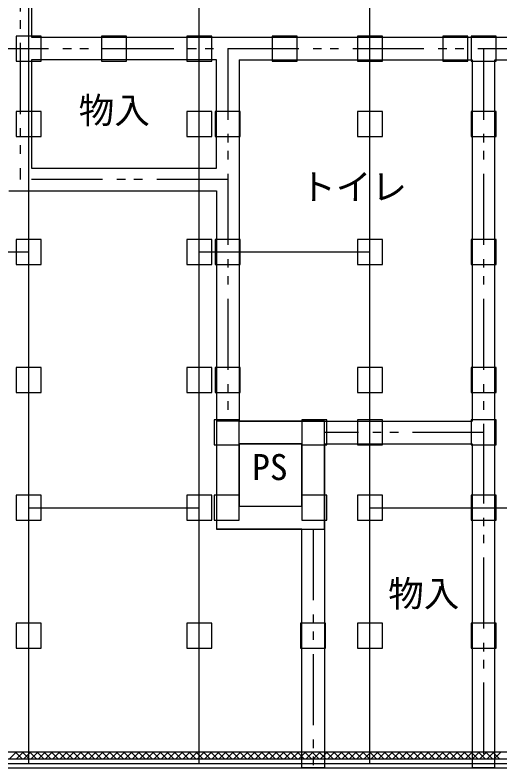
# Model space of a CAD drawing. Units: millimetres, scale not verified. Extents: x -6877 to 6873, y -4866 to 4752.
# Drawn here: x 888 to 2594, y -2699 to -51 of the extents above; entities that cross this region are included whole.
import ezdxf
from ezdxf.enums import TextEntityAlignment as Align

# ---------------------------------------------------------------- set-up
doc = ezdxf.new("R2010")
doc.units = ezdxf.units.MM
doc.header["$LTSCALE"] = 50
doc.linetypes.add('DOUBLE_CHAIN1', pattern=[8.8, 5, -1, 0.6, -0.6, 0.6, -1])
for name, color, linetype in [('1-1_中線', 7, 'Continuous'), ('1-2_太線１', 3, 'Continuous'), ('1-3_太線２', 3, 'Continuous'), ('1-4_細線', 4, 'Continuous'), ('1-6_文字', 4, 'Continuous'), ('1-8_隠線', 4, 'DOUBLE_CHAIN1'), ('1-A_中線', 4, 'Continuous'), ('1-B_太線１', 2, 'Continuous')]:
    doc.layers.add(name, color=color, linetype=linetype)
doc.styles.add('ＭＳ ゴシック', font='')
doc.styles.get('ＭＳ ゴシック').set_extended_font_data('MS Gothic')

msp = doc.modelspace()

# ---------------------------------------------------------------- linework, layer by layer
at = {"layer": '1-1_中線'}
for p, q in [((2136.12, -2683.82), (2136.12, 3326.18)), ((936.12, -2683.82), (936.12, 771.18)), ((1536.12, -2683.82), (1536.12, 771.18)), ((341.12, -883.82), (936.12, -883.82)), ((1536.12, -883.82), (2136.12, -883.82)), ((936.12, -1783.82), (1536.12, -1783.82)), ((2136.12, -1783.82), (2736.12, -1783.82)), ((5136.12, -2683.82), (-948.88, -2683.82))]:
    msp.add_line(p, q, dxfattribs=at)
msp.add_lwpolyline([(1676.12, -1558.82), (1896.12, -1558.82), (1896.12, -1778.82), (1676.12, -1778.82)], close=True, dxfattribs=at)
at = {"layer": '1-2_太線１'}
for p, q in [((1596.12, -1478.82), (1596.12, -1858.82)), ((1976.12, -1478.82), (1596.12, -1478.82)), ((1976.12, -1858.82), (1976.12, -1478.82)), ((1896.12, -1558.82), (1896.12, -1778.82)), ((1896.12, -1778.82), (1676.12, -1778.82)), ((1596.12, -1858.82), (1976.12, -1858.82))]:
    msp.add_line(p, q, dxfattribs=at)
msp.add_lwpolyline([(1676.12, -1778.82), (1676.12, -1558.82), (1896.12, -1558.82)], dxfattribs=at)
at = {"layer": '1-3_太線２'}
msp.add_line((-5473.88, -2698.82), (5151.12, -2698.82), dxfattribs=at)
at = {"layer": '1-4_細線'}
for p, q in [((946.12, 691.18), (946.12, -128.82)), ((946.12, -208.82), (946.12, -588.82)), ((1596.12, -208.82), (946.12, -208.82)), ((1596.12, -588.82), (1596.12, -208.82)), ((1676.12, -208.82), (2496.12, -208.82)), ((1676.12, -208.82), (1676.12, -1478.82)), ((2496.12, -208.82), (2496.12, -1478.82)), ((2576.12, -2698.82), (2576.12, -208.82)), ((2576.12, -208.82), (4406.12, -208.82)), ((946.12, -588.82), (1596.12, -588.82)), ((866.12, -668.82), (1596.12, -668.82)), ((1596.12, -668.82), (1596.12, -1858.82)), ((1676.12, -1478.82), (2496.12, -1478.82)), ((1676.12, -1558.82), (1676.12, -1778.82)), ((1976.12, -1558.82), (2496.12, -1558.82)), ((2496.12, -1558.82), (2496.12, -2698.82)), ((1896.12, -1778.82), (1676.12, -1778.82)), ((1896.12, -1858.82), (1596.12, -1858.82)), ((1896.12, -2698.82), (1896.12, -1858.82)), ((2576.12, -2698.82), (2496.12, -2698.82))]:
    msp.add_line(p, q, dxfattribs=at)
for points in [[(946.12, -128.82), (4406.12, -128.82), (4406.12, 691.18)], [(1896.12, -1778.82), (1896.12, -1558.82), (1676.12, -1558.82)], [(1976.12, -1558.82), (1976.12, -2698.82), (1896.12, -2698.82)]]:
    msp.add_lwpolyline(points, dxfattribs=at)
at = {"layer": '1-8_隠線'}
for p, q in [((906.12, 731.18), (906.12, -628.82)), ((-1003.88, -168.82), (4406.12, -168.82)), ((1636.12, -168.82), (1636.12, -1478.82)), ((1636.12, -628.82), (906.12, -628.82)), ((2536.12, -1518.82), (1976.12, -1518.82)), ((1936.12, -1858.82), (1936.12, -2698.82))]:
    msp.add_line(p, q, dxfattribs=at)
msp.add_lwpolyline([(2536.12, -168.82), (2536.12, -1518.82), (2536.12, -2698.82)], dxfattribs=at)
at = {"layer": '1-A_中線'}
for p, q in [((5096.12, -2643.82), (-908.88, -2643.82)), ((891.62, -2643.82), (868.12, -2667.32)), ((888.95, -2643.82), (912.45, -2667.32)), ((917.08, -2643.82), (893.57, -2667.32)), ((914.4, -2643.82), (937.9, -2667.32)), ((942.53, -2643.82), (919.03, -2667.32)), ((939.86, -2643.82), (963.36, -2667.32)), ((967.99, -2643.82), (944.48, -2667.32)), ((965.31, -2643.82), (988.82, -2667.32)), ((993.44, -2643.82), (969.94, -2667.32)), ((990.77, -2643.82), (1014.27, -2667.32)), ((1018.9, -2643.82), (995.4, -2667.32)), ((1016.22, -2643.82), (1039.73, -2667.32)), ((1044.35, -2643.82), (1020.85, -2667.32)), ((1041.68, -2643.82), (1065.18, -2667.32)), ((1069.81, -2643.82), (1046.31, -2667.32)), ((1067.14, -2643.82), (1090.64, -2667.32)), ((1095.27, -2643.82), (1071.76, -2667.32)), ((1092.59, -2643.82), (1116.09, -2667.32)), ((1120.72, -2643.82), (1097.22, -2667.32)), ((1118.05, -2643.82), (1141.55, -2667.32)), ((1146.18, -2643.82), (1122.68, -2667.32)), ((1143.5, -2643.82), (1167.01, -2667.32)), ((1171.63, -2643.82), (1148.13, -2667.32)), ((1168.96, -2643.82), (1192.46, -2667.32)), ((1197.09, -2643.82), (1173.59, -2667.32)), ((1194.42, -2643.82), (1217.92, -2667.32)), ((1222.55, -2643.82), (1199.04, -2667.32)), ((1219.87, -2643.82), (1243.37, -2667.32)), ((1248, -2643.82), (1224.5, -2667.32)), ((1245.33, -2643.82), (1268.83, -2667.32)), ((1273.46, -2643.82), (1249.95, -2667.32)), ((1270.78, -2643.82), (1294.29, -2667.32)), ((1298.91, -2643.82), (1275.41, -2667.32)), ((1296.24, -2643.82), (1319.74, -2667.32)), ((1324.37, -2643.82), (1300.87, -2667.32)), ((1321.69, -2643.82), (1345.2, -2667.32)), ((1349.83, -2643.82), (1326.32, -2667.32)), ((1347.15, -2643.82), (1370.65, -2667.32)), ((1375.28, -2643.82), (1351.78, -2667.32)), ((1372.61, -2643.82), (1396.11, -2667.32)), ((1400.74, -2643.82), (1377.23, -2667.32)), ((1398.06, -2643.82), (1421.56, -2667.32)), ((1426.19, -2643.82), (1402.69, -2667.32)), ((1423.52, -2643.82), (1447.02, -2667.32)), ((1451.65, -2643.82), (1428.15, -2667.32)), ((1448.97, -2643.82), (1472.48, -2667.32)), ((1477.1, -2643.82), (1453.6, -2667.32)), ((1474.43, -2643.82), (1497.93, -2667.32)), ((1502.56, -2643.82), (1479.06, -2667.32)), ((1499.89, -2643.82), (1523.39, -2667.32)), ((1528.02, -2643.82), (1504.51, -2667.32)), ((1525.34, -2643.82), (1548.84, -2667.32)), ((1553.47, -2643.82), (1529.97, -2667.32)), ((1550.8, -2643.82), (1574.3, -2667.32)), ((1578.93, -2643.82), (1555.43, -2667.32)), ((1576.25, -2643.82), (1599.76, -2667.32)), ((1604.38, -2643.82), (1580.88, -2667.32)), ((1601.71, -2643.82), (1625.21, -2667.32)), ((1629.84, -2643.82), (1606.34, -2667.32)), ((1627.16, -2643.82), (1650.67, -2667.32)), ((1655.3, -2643.82), (1631.79, -2667.32)), ((1652.62, -2643.82), (1676.12, -2667.32)), ((1680.75, -2643.82), (1657.25, -2667.32)), ((1678.08, -2643.82), (1701.58, -2667.32)), ((1706.21, -2643.82), (1682.7, -2667.32)), ((1703.53, -2643.82), (1727.03, -2667.32)), ((1731.66, -2643.82), (1708.16, -2667.32)), ((1728.99, -2643.82), (1752.49, -2667.32)), ((1757.12, -2643.82), (1733.62, -2667.32)), ((1754.44, -2643.82), (1777.95, -2667.32)), ((1782.57, -2643.82), (1759.07, -2667.32)), ((1779.9, -2643.82), (1803.4, -2667.32)), ((1808.03, -2643.82), (1784.53, -2667.32)), ((1805.36, -2643.82), (1828.86, -2667.32)), ((1833.49, -2643.82), (1809.98, -2667.32)), ((1830.81, -2643.82), (1854.31, -2667.32)), ((1858.94, -2643.82), (1835.44, -2667.32)), ((1856.27, -2643.82), (1879.77, -2667.32)), ((1884.4, -2643.82), (1860.9, -2667.32)), ((1881.72, -2643.82), (1905.23, -2667.32)), ((1909.85, -2643.82), (1886.35, -2667.32)), ((1907.18, -2643.82), (1930.68, -2667.32)), ((1935.31, -2643.82), (1911.81, -2667.32)), ((1932.63, -2643.82), (1956.14, -2667.32)), ((1960.77, -2643.82), (1937.26, -2667.32)), ((1958.09, -2643.82), (1981.59, -2667.32)), ((1986.22, -2643.82), (1962.72, -2667.32)), ((1983.55, -2643.82), (2007.05, -2667.32)), ((2011.68, -2643.82), (1988.17, -2667.32)), ((2009, -2643.82), (2032.5, -2667.32)), ((2037.13, -2643.82), (2013.63, -2667.32)), ((2034.46, -2643.82), (2057.96, -2667.32)), ((2062.59, -2643.82), (2039.09, -2667.32)), ((2059.91, -2643.82), (2083.42, -2667.32)), ((2088.04, -2643.82), (2064.54, -2667.32)), ((2085.37, -2643.82), (2108.87, -2667.32)), ((2113.5, -2643.82), (2090, -2667.32)), ((2110.83, -2643.82), (2134.33, -2667.32)), ((2138.96, -2643.82), (2115.45, -2667.32)), ((2136.28, -2643.82), (2159.78, -2667.32)), ((2164.41, -2643.82), (2140.91, -2667.32)), ((2161.74, -2643.82), (2185.24, -2667.32)), ((2189.87, -2643.82), (2166.37, -2667.32)), ((2187.19, -2643.82), (2210.7, -2667.32)), ((2215.32, -2643.82), (2191.82, -2667.32)), ((2212.65, -2643.82), (2236.15, -2667.32)), ((2240.78, -2643.82), (2217.28, -2667.32)), ((2238.1, -2643.82), (2261.61, -2667.32)), ((2266.24, -2643.82), (2242.73, -2667.32)), ((2263.56, -2643.82), (2287.06, -2667.32)), ((2291.69, -2643.82), (2268.19, -2667.32)), ((2289.02, -2643.82), (2312.52, -2667.32)), ((2317.15, -2643.82), (2293.64, -2667.32)), ((2314.47, -2643.82), (2337.97, -2667.32)), ((2342.6, -2643.82), (2319.1, -2667.32)), ((2339.93, -2643.82), (2363.43, -2667.32)), ((2368.06, -2643.82), (2344.56, -2667.32)), ((2365.38, -2643.82), (2388.89, -2667.32)), ((2393.51, -2643.82), (2370.01, -2667.32)), ((2390.84, -2643.82), (2414.34, -2667.32)), ((2418.97, -2643.82), (2395.47, -2667.32)), ((2416.3, -2643.82), (2439.8, -2667.32)), ((2444.43, -2643.82), (2420.92, -2667.32)), ((2441.75, -2643.82), (2465.25, -2667.32)), ((2469.88, -2643.82), (2446.38, -2667.32)), ((2467.21, -2643.82), (2490.71, -2667.32)), ((2495.34, -2643.82), (2471.84, -2667.32)), ((2492.66, -2643.82), (2516.17, -2667.32)), ((2520.79, -2643.82), (2497.29, -2667.32)), ((2518.12, -2643.82), (2541.62, -2667.32)), ((2546.25, -2643.82), (2522.75, -2667.32)), ((2543.57, -2643.82), (2567.08, -2667.32)), ((2571.71, -2643.82), (2548.2, -2667.32)), ((2569.03, -2643.82), (2592.53, -2667.32)), ((2597.16, -2643.82), (2573.66, -2667.32))]:
    msp.add_line(p, q, dxfattribs=at)
msp.add_lwpolyline([(4374.63, -690.31), (4374.63, 802.68), (5694.63, 802.68), (5694.63, 2939.69), (5119.63, 2939.69), (5119.63, 3309.69), (1047.62, 3309.69), (1047.62, 1789.69), (-1075.37, 1789.69), (-1075.37, 3309.69), (-5442.38, 3309.69), (-5442.38, -2667.32), (-1345.37, -2667.32), (-1345.37, -2157.32), (-932.38, -2157.32), (-932.38, -2667.32), (5119.63, -2667.32), (5119.63, -2297.32), (5694.63, -2297.32)], dxfattribs=at)
at = {"layer": '1-B_太線１'}
for p, q in [((1676.12, -1474.82), (1588.12, -1474.82)), ((1588.12, -1474.82), (1588.12, -1562.82)), ((1676.12, -1562.82), (1676.12, -1474.82)), ((1984.12, -1474.82), (1896.12, -1474.82)), ((1896.12, -1474.82), (1896.12, -1562.82)), ((1984.12, -1562.82), (1984.12, -1474.82)), ((1588.12, -1562.82), (1676.12, -1562.82)), ((1896.12, -1562.82), (1984.12, -1562.82)), ((1984.12, -1739.82), (1896.12, -1739.82)), ((1896.12, -1739.82), (1896.12, -1827.82)), ((1984.12, -1827.82), (1984.12, -1739.82)), ((1896.12, -1827.82), (1984.12, -1827.82))]:
    msp.add_line(p, q, dxfattribs=at)
for points in [[(892.12, -124.82), (892.12, -212.82), (980.12, -212.82), (980.12, -124.82)], [(1192.12, -124.82), (1192.12, -212.82), (1280.12, -212.82), (1280.12, -124.82)], [(1492.12, -124.82), (1492.12, -212.82), (1580.12, -212.82), (1580.12, -124.82)], [(1792.12, -124.82), (1792.12, -212.82), (1880.12, -212.82), (1880.12, -124.82)], [(2092.12, -124.82), (2092.12, -212.82), (2180.12, -212.82), (2180.12, -124.82)], [(2392.12, -124.82), (2392.12, -212.82), (2480.12, -212.82), (2480.12, -124.82)], [(2492.12, -124.82), (2492.12, -212.82), (2580.12, -212.82), (2580.12, -124.82)], [(892.12, -389.82), (892.12, -477.82), (980.12, -477.82), (980.12, -389.82)], [(1492.12, -389.82), (1492.12, -477.82), (1580.12, -477.82), (1580.12, -389.82)], [(1592.12, -389.82), (1592.12, -477.82), (1680.12, -477.82), (1680.12, -389.82)], [(2092.12, -389.82), (2092.12, -477.82), (2180.12, -477.82), (2180.12, -389.82)], [(2492.12, -389.82), (2492.12, -477.82), (2580.12, -477.82), (2580.12, -389.82)], [(892.12, -839.82), (892.12, -927.82), (980.12, -927.82), (980.12, -839.82)], [(1492.12, -839.82), (1492.12, -927.82), (1580.12, -927.82), (1580.12, -839.82)], [(1592.12, -839.82), (1592.12, -927.82), (1680.12, -927.82), (1680.12, -839.82)], [(2092.12, -839.82), (2092.12, -927.82), (2180.12, -927.82), (2180.12, -839.82)], [(2492.12, -839.82), (2492.12, -927.82), (2580.12, -927.82), (2580.12, -839.82)], [(892.12, -1289.82), (892.12, -1377.82), (980.12, -1377.82), (980.12, -1289.82)], [(1492.12, -1289.82), (1492.12, -1377.82), (1580.12, -1377.82), (1580.12, -1289.82)], [(1592.12, -1289.82), (1592.12, -1377.82), (1680.12, -1377.82), (1680.12, -1289.82)], [(2092.12, -1289.82), (2092.12, -1377.82), (2180.12, -1377.82), (2180.12, -1289.82)], [(2492.12, -1289.82), (2492.12, -1377.82), (2580.12, -1377.82), (2580.12, -1289.82)], [(2092.12, -1474.82), (2092.12, -1562.82), (2180.12, -1562.82), (2180.12, -1474.82)], [(2492.12, -1474.82), (2492.12, -1562.82), (2580.12, -1562.82), (2580.12, -1474.82)], [(892.12, -1739.82), (892.12, -1827.82), (980.12, -1827.82), (980.12, -1739.82)], [(1492.12, -1739.82), (1492.12, -1827.82), (1580.12, -1827.82), (1580.12, -1739.82)], [(1588.12, -1739.82), (1588.12, -1827.82), (1676.12, -1827.82), (1676.12, -1739.82)], [(2092.12, -1739.82), (2092.12, -1827.82), (2180.12, -1827.82), (2180.12, -1739.82)], [(2492.12, -1739.82), (2492.12, -1827.82), (2580.12, -1827.82), (2580.12, -1739.82)], [(892.12, -2189.82), (892.12, -2277.82), (980.12, -2277.82), (980.12, -2189.82)], [(1492.12, -2189.82), (1492.12, -2277.82), (1580.12, -2277.82), (1580.12, -2189.82)], [(1892.12, -2189.82), (1892.12, -2277.82), (1980.12, -2277.82), (1980.12, -2189.82)], [(2092.12, -2189.82), (2092.12, -2277.82), (2180.12, -2277.82), (2180.12, -2189.82)], [(2492.12, -2189.82), (2492.12, -2277.82), (2580.12, -2277.82), (2580.12, -2189.82)]]:
    msp.add_lwpolyline(points, close=True, dxfattribs=at)

# ---------------------------------------------------------------- texts
at = {"layer": '1-6_文字', "style": 'ＭＳ ゴシック'}
for s, p in [('物入', (1112.08, -459.4)), ('トイレ', (1891.27, -728.15)), ('PS', (1721.89, -1713.9)), ('物入', (2200.55, -2159.13))]:
    msp.add_text(s, height=91.64, dxfattribs=at).set_placement(p, align=Align.BOTTOM_LEFT)

doc.saveas('drawing.dxf')
